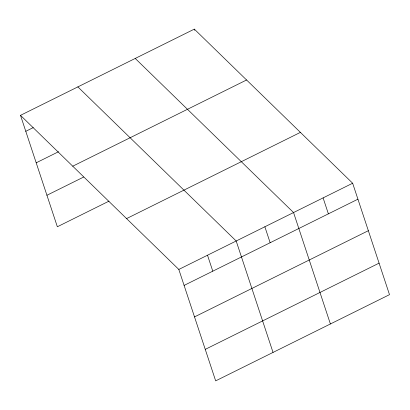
<?xml version="1.0" encoding="UTF-8"?>
<svg xmlns="http://www.w3.org/2000/svg" width="410" height="410" viewBox="0 0 410 410"><rect width="100%" height="100%" fill="white"/><g stroke="black" fill="none" stroke-linecap="round" stroke-linejoin="round"><path stroke-width="0.61" d="M20.5 115.343L194.33 29.13L352.651 183.234L389.5 294.657L215.67 380.869L178.821 269.447L20.5 115.343L57.349 226.766L108.978 201.161M25.779 131.308L33.236 127.607M36.198 162.806L58.568 151.71M72.744 166.199L246.574 79.986M46.93 195.262L83.645 177.053M126.577 218.591L300.407 132.379M178.821 269.447L352.651 183.234M184.1 285.406L357.93 199.193M194.519 316.909L368.349 230.697M205.251 349.366L379.081 263.153M135.228 58.445L293.55 212.549L330.398 323.967M77.864 86.894L236.186 240.998L273.034 352.415M323.101 197.892L328.379 213.851M264.87 226.771L270.144 242.73M194.33 29.13L194.719 30.314M207.506 255.22L212.785 271.184"/></g></svg>
